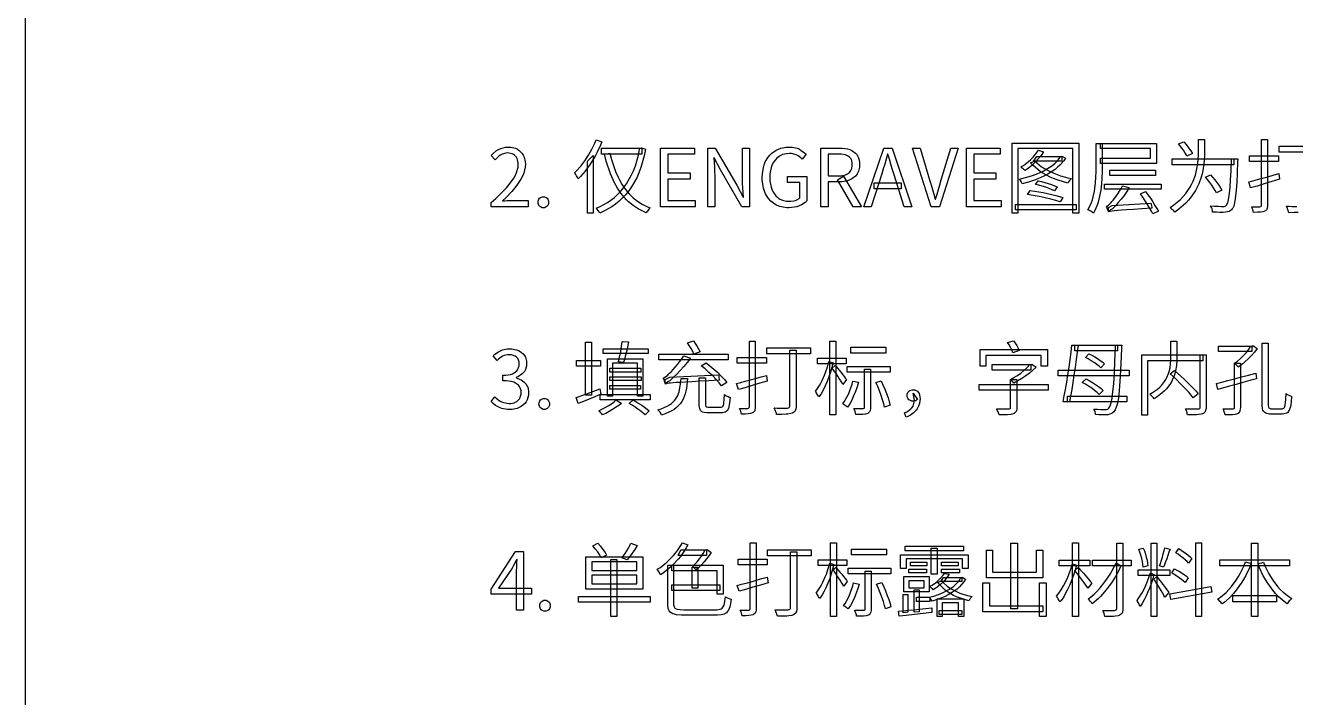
# Model space of a CAD drawing. Header units: millimetres. Extents: x 5 to 292, y 5 to 205.
# Drawn here: x 5 to 45.92, y 48.5 to 70.16 of the extents above; entities that cross this region are included whole.
import ezdxf

# ---------------------------------------------------------------- set-up
doc = ezdxf.new("R2010")
doc.units = ezdxf.units.MM
doc.layers.add('ANNOTATION', color=7, linetype='Continuous')
doc.layers.add('REFERENCE', color=8, linetype='Continuous')

msp = doc.modelspace()

# ---------------------------------------------------------------- linework, layer by layer
at = {"layer": 'ANNOTATION'}
for points in [[(23.384, 66.467), (23.572, 66.407), (23.525, 66.295), (23.42, 66.073), (23.361, 65.964), (23.299, 65.856), (23.168, 65.651), (23.099, 65.554), (23.028, 65.462), (22.882, 65.294), (22.806, 65.218), (22.793, 65.245), (22.775, 65.278), (22.754, 65.315), (22.73, 65.352), (22.707, 65.385), (22.688, 65.411), (22.757, 65.477), (22.891, 65.625), (22.956, 65.707), (23.019, 65.793), (23.139, 65.974), (23.195, 66.069), (23.248, 66.167), (23.342, 66.365), (23.384, 66.467)], [(36.79, 66.368), (38.938, 66.368), (38.938, 64.109), (38.745, 64.109), (38.745, 66.193), (36.975, 66.193), (36.975, 64.109), (36.79, 64.109), (36.79, 66.368)], [(39.495, 66.358), (39.692, 66.358), (39.692, 65.602), (39.689, 65.434), (39.681, 65.249), (39.666, 65.053), (39.641, 64.854), (39.624, 64.754), (39.581, 64.559), (39.555, 64.463), (39.524, 64.371), (39.449, 64.196), (39.405, 64.114), (39.382, 64.13), (39.353, 64.149), (39.322, 64.168), (39.29, 64.186), (39.26, 64.202), (39.232, 64.212), (39.275, 64.289), (39.347, 64.453), (39.375, 64.541), (39.4, 64.631), (39.44, 64.813), (39.454, 64.906), (39.476, 65.089), (39.488, 65.27), (39.493, 65.442), (39.495, 65.602), (39.495, 66.358)], [(39.63, 66.358), (41.438, 66.358), (41.438, 65.713), (39.63, 65.713), (39.63, 65.881), (41.244, 65.881), (41.244, 66.19), (39.63, 66.19), (39.63, 66.358)], [(42.792, 66.477), (42.988, 66.477), (42.988, 66.17), (42.984, 65.99), (42.974, 65.795), (42.964, 65.694), (42.932, 65.486), (42.909, 65.379), (42.881, 65.272), (42.803, 65.056), (42.753, 64.948), (42.696, 64.841), (42.556, 64.631), (42.472, 64.528), (42.379, 64.427), (42.155, 64.236), (42.026, 64.145), (42.007, 64.169), (41.983, 64.194), (41.956, 64.22), (41.926, 64.245), (41.899, 64.269), (41.874, 64.287), (41.997, 64.372), (42.211, 64.551), (42.301, 64.645), (42.381, 64.741), (42.516, 64.937), (42.57, 65.037), (42.617, 65.138), (42.691, 65.338), (42.717, 65.438), (42.738, 65.537), (42.769, 65.73), (42.778, 65.824), (42.788, 66.004), (42.792, 66.172), (42.792, 66.477)], [(42.15, 66.338), (42.315, 66.41), (42.395, 66.319), (42.475, 66.216), (42.545, 66.116), (42.596, 66.03), (42.421, 65.945), (42.39, 66.003), (42.351, 66.066), (42.305, 66.135), (42.254, 66.206), (42.202, 66.275), (42.15, 66.338)], [(44.825, 66.482), (45.015, 66.482), (45.015, 64.364), (45.014, 64.326), (45.004, 64.265), (44.995, 64.241), (44.983, 64.22), (44.947, 64.185), (44.923, 64.171), (44.863, 64.152), (44.786, 64.141), (44.688, 64.136), (44.567, 64.135), (44.558, 64.177), (44.543, 64.226), (44.525, 64.275), (44.505, 64.318), (44.591, 64.316), (44.671, 64.315), (44.735, 64.316), (44.773, 64.318), (44.796, 64.321), (44.822, 64.345), (44.825, 64.367), (44.825, 66.482)], [(20.01, 64.315), (20.01, 64.455), (20.152, 64.582), (20.396, 64.819), (20.499, 64.929), (20.589, 65.034), (20.731, 65.233), (20.784, 65.328), (20.825, 65.418), (20.871, 65.592), (20.877, 65.675), (20.875, 65.727), (20.856, 65.824), (20.84, 65.868), (20.818, 65.908), (20.761, 65.975), (20.725, 66.001), (20.683, 66.022), (20.585, 66.046), (20.529, 66.049), (20.472, 66.045), (20.364, 66.014), (20.313, 65.987), (20.265, 65.954), (20.177, 65.875), (20.137, 65.829), (20, 65.964), (20.058, 66.023), (20.18, 66.124), (20.245, 66.164), (20.314, 66.197), (20.47, 66.235), (20.557, 66.239), (20.639, 66.235), (20.786, 66.201), (20.85, 66.171), (20.908, 66.133), (21.003, 66.036), (21.041, 65.977), (21.071, 65.912), (21.105, 65.766), (21.109, 65.685), (21.103, 65.59), (21.056, 65.399), (21.015, 65.303), (20.963, 65.206), (20.833, 65.009), (20.754, 64.91), (20.668, 64.809), (20.474, 64.605), (20.366, 64.501), (20.443, 64.506), (20.522, 64.513), (20.601, 64.517), (20.676, 64.519), (21.199, 64.519), (21.199, 64.315), (20.01, 64.315)], [(23.103, 65.78), (23.292, 65.971), (23.294, 65.966), (23.294, 64.114), (23.103, 64.114), (23.103, 65.78)], [(24.785, 66.198), (24.816, 66.198), (24.849, 66.209), (24.976, 66.167), (24.936, 65.961), (24.831, 65.583), (24.767, 65.411), (24.695, 65.25), (24.53, 64.958), (24.438, 64.827), (24.339, 64.706), (24.125, 64.492), (24.01, 64.399), (23.89, 64.315), (23.639, 64.171), (23.508, 64.111), (23.486, 64.15), (23.456, 64.195), (23.424, 64.238), (23.392, 64.271), (23.515, 64.322), (23.752, 64.451), (23.865, 64.528), (23.974, 64.614), (24.178, 64.815), (24.273, 64.929), (24.361, 65.052), (24.519, 65.324), (24.589, 65.473), (24.65, 65.631), (24.748, 65.973), (24.785, 66.157), (24.785, 66.198)], [(23.562, 66.198), (24.857, 66.198), (24.857, 66.015), (23.562, 66.015), (23.562, 66.198)], [(23.83, 66.046), (23.882, 65.84), (24.012, 65.454), (24.091, 65.273), (24.134, 65.187), (24.229, 65.023), (24.335, 64.871), (24.452, 64.731), (24.514, 64.666), (24.579, 64.604), (24.72, 64.492), (24.874, 64.395), (25.04, 64.314), (25.128, 64.279), (25.106, 64.259), (25.083, 64.233), (25.059, 64.204), (25.036, 64.176), (25.016, 64.148), (24.999, 64.122), (24.908, 64.161), (24.736, 64.251), (24.578, 64.355), (24.434, 64.475), (24.367, 64.541), (24.303, 64.61), (24.184, 64.757), (24.076, 64.918), (23.978, 65.09), (23.934, 65.182), (23.851, 65.373), (23.712, 65.785), (23.655, 66.007), (23.83, 66.046)], [(25.463, 64.315), (25.463, 66.206), (26.552, 66.206), (26.552, 66.005), (25.7, 66.005), (25.7, 65.411), (26.417, 65.411), (26.417, 65.207), (25.7, 65.207), (25.7, 64.519), (26.58, 64.519), (26.58, 64.315), (25.463, 64.315)], [(26.982, 64.315), (26.982, 66.206), (27.225, 66.206), (27.916, 65.014), (28.12, 64.625), (28.133, 64.625), (28.121, 64.77), (28.11, 64.921), (28.102, 65.074), (28.1, 65.223), (28.1, 66.206), (28.327, 66.206), (28.327, 64.315), (28.081, 64.315), (27.393, 65.509), (27.189, 65.896), (27.179, 65.896), (27.187, 65.753), (27.196, 65.606), (27.204, 65.457), (27.207, 65.308), (27.207, 64.315), (26.982, 64.315)], [(29.591, 64.282), (29.529, 64.283), (29.411, 64.298), (29.3, 64.327), (29.197, 64.371), (29.148, 64.398), (29.101, 64.428), (29.015, 64.499), (28.94, 64.583), (28.875, 64.68), (28.846, 64.733), (28.82, 64.789), (28.779, 64.91), (28.752, 65.041), (28.738, 65.184), (28.736, 65.259), (28.741, 65.371), (28.773, 65.577), (28.801, 65.671), (28.837, 65.758), (28.927, 65.912), (28.983, 65.979), (29.044, 66.038), (29.182, 66.135), (29.258, 66.172), (29.338, 66.202), (29.511, 66.235), (29.603, 66.239), (29.698, 66.235), (29.863, 66.198), (29.933, 66.166), (29.996, 66.128), (30.103, 66.049), (30.148, 66.007), (30.019, 65.852), (29.981, 65.888), (29.897, 65.952), (29.85, 65.979), (29.799, 66.001), (29.679, 66.027), (29.611, 66.03), (29.519, 66.025), (29.391, 65.994), (29.314, 65.959), (29.278, 65.937), (29.211, 65.886), (29.102, 65.754), (29.059, 65.673), (29.025, 65.583), (28.986, 65.38), (28.982, 65.267), (28.986, 65.151), (29.023, 64.944), (29.055, 64.853), (29.096, 64.771), (29.174, 64.666), (29.236, 64.609), (29.271, 64.584), (29.307, 64.562), (29.385, 64.527), (29.517, 64.496), (29.614, 64.49), (29.663, 64.492), (29.759, 64.507), (29.806, 64.52), (29.849, 64.536), (29.923, 64.577), (29.954, 64.601), (29.954, 65.097), (29.552, 65.097), (29.552, 65.295), (30.173, 65.295), (30.173, 64.501), (30.123, 64.455), (30.001, 64.376), (29.929, 64.343), (29.852, 64.316), (29.682, 64.286), (29.591, 64.282)], [(30.625, 64.315), (30.625, 66.206), (31.215, 66.206), (31.309, 66.203), (31.48, 66.177), (31.557, 66.155), (31.627, 66.126), (31.744, 66.043), (31.791, 65.989), (31.81, 65.959), (31.842, 65.891), (31.87, 65.77), (31.876, 65.677), (31.87, 65.587), (31.842, 65.466), (31.81, 65.396), (31.791, 65.363), (31.744, 65.305), (31.627, 65.212), (31.557, 65.178), (31.48, 65.151), (31.309, 65.121), (31.215, 65.117), (30.862, 65.117), (30.862, 64.315), (30.625, 64.315)], [(30.862, 65.308), (31.179, 65.308), (31.284, 65.314), (31.416, 65.344), (31.488, 65.378), (31.52, 65.4), (31.548, 65.424), (31.592, 65.482), (31.622, 65.551), (31.637, 65.632), (31.639, 65.677), (31.637, 65.722), (31.622, 65.801), (31.592, 65.866), (31.548, 65.917), (31.52, 65.937), (31.488, 65.955), (31.416, 65.983), (31.284, 66.008), (31.179, 66.012), (30.862, 66.012), (30.862, 65.308)], [(32.013, 64.315), (32.652, 66.206), (32.918, 66.206), (33.56, 64.315), (33.307, 64.315), (32.977, 65.373), (32.927, 65.534), (32.879, 65.691), (32.833, 65.85), (32.786, 66.012), (32.776, 66.012), (32.731, 65.85), (32.684, 65.691), (32.636, 65.534), (32.588, 65.373), (32.252, 64.315), (32.013, 64.315)], [(34.177, 64.315), (33.573, 66.206), (33.823, 66.206), (34.13, 65.182), (34.177, 65.022), (34.219, 64.871), (34.263, 64.72), (34.313, 64.558), (34.324, 64.558), (34.374, 64.72), (34.418, 64.871), (34.46, 65.022), (34.507, 65.182), (34.811, 66.206), (35.054, 66.206), (34.453, 64.315), (34.177, 64.315)], [(35.314, 64.315), (35.314, 66.206), (36.403, 66.206), (36.403, 66.005), (35.551, 66.005), (35.551, 65.411), (36.268, 65.411), (36.268, 65.207), (35.551, 65.207), (35.551, 64.519), (36.431, 64.519), (36.431, 64.315), (35.314, 64.315)], [(38.329, 65.935), (38.366, 65.935), (38.394, 65.943), (38.505, 65.878), (38.452, 65.8), (38.325, 65.654), (38.251, 65.586), (38.171, 65.521), (37.998, 65.403), (37.905, 65.349), (37.809, 65.3), (37.613, 65.21), (37.513, 65.171), (37.312, 65.104), (37.115, 65.05), (37.103, 65.075), (37.09, 65.104), (37.075, 65.134), (37.058, 65.162), (37.04, 65.187), (37.022, 65.207), (37.214, 65.253), (37.408, 65.311), (37.506, 65.344), (37.693, 65.422), (37.784, 65.465), (37.871, 65.512), (38.032, 65.612), (38.105, 65.667), (38.172, 65.723), (38.285, 65.843), (38.329, 65.907), (38.329, 65.935)], [(37.641, 66.141), (37.803, 66.084), (37.724, 65.969), (37.632, 65.856), (37.53, 65.748), (37.423, 65.649), (37.314, 65.559), (37.205, 65.481), (37.189, 65.5), (37.166, 65.521), (37.14, 65.542), (37.115, 65.563), (37.09, 65.582), (37.068, 65.597), (37.15, 65.649), (37.31, 65.769), (37.388, 65.838), (37.462, 65.911), (37.588, 66.062), (37.641, 66.141)], [(37.581, 65.935), (38.389, 65.935), (38.389, 65.785), (37.478, 65.785), (37.581, 65.935)], [(44.435, 65.961), (45.374, 65.961), (45.374, 65.775), (44.435, 65.775), (44.435, 65.961)], [(45.389, 66.265), (46.79, 66.265), (46.79, 66.072), (45.389, 66.072), (45.389, 66.265)], [(37.527, 65.793), (37.589, 65.727), (37.738, 65.603), (37.826, 65.545), (37.922, 65.491), (38.128, 65.393), (38.238, 65.351), (38.351, 65.312), (38.58, 65.25), (38.696, 65.226), (38.668, 65.197), (38.638, 65.159), (38.609, 65.117), (38.587, 65.078), (38.47, 65.107), (38.239, 65.179), (38.124, 65.223), (38.012, 65.272), (37.802, 65.383), (37.704, 65.445), (37.612, 65.511), (37.453, 65.653), (37.385, 65.729), (37.527, 65.793)], [(39.937, 65.491), (41.404, 65.491), (41.404, 65.319), (39.937, 65.319), (39.937, 65.491)], [(41.943, 65.86), (43.932, 65.86), (43.932, 65.667), (41.943, 65.667), (41.943, 65.86)], [(43.855, 65.86), (44.056, 65.86), (44.056, 65.86), (44.055, 65.841), (44.054, 65.821), (44.053, 65.798), (44.053, 65.76), (44.038, 65.402), (44.022, 65.102), (44.006, 64.855), (43.988, 64.657), (43.966, 64.502), (43.941, 64.385), (43.927, 64.339), (43.894, 64.268), (43.875, 64.243), (43.853, 64.218), (43.807, 64.18), (43.782, 64.167), (43.728, 64.148), (43.661, 64.137), (43.583, 64.134), (43.482, 64.133), (43.367, 64.136), (43.248, 64.142), (43.242, 64.189), (43.228, 64.243), (43.207, 64.296), (43.182, 64.343), (43.308, 64.333), (43.424, 64.329), (43.519, 64.328), (43.581, 64.328), (43.619, 64.328), (43.648, 64.333), (43.673, 64.345), (43.695, 64.364), (43.71, 64.385), (43.737, 64.447), (43.749, 64.489), (43.771, 64.601), (43.791, 64.752), (43.81, 64.947), (43.826, 65.187), (43.841, 65.477), (43.855, 65.822), (43.855, 65.86)], [(31.662, 64.315), (31.166, 65.179), (31.355, 65.306), (31.93, 64.315), (31.662, 64.315)], [(32.345, 64.893), (32.345, 65.081), (33.217, 65.081), (33.217, 64.893), (32.345, 64.893)], [(37.54, 65.035), (37.623, 65.153), (37.729, 65.13), (37.839, 65.101), (37.951, 65.067), (38.057, 65.031), (38.154, 64.994), (38.234, 64.96), (38.154, 64.829), (38.074, 64.865), (37.978, 64.904), (37.871, 64.943), (37.758, 64.978), (37.646, 65.009), (37.54, 65.035)], [(43.019, 65.272), (43.179, 65.349), (43.247, 65.271), (43.315, 65.184), (43.383, 65.095), (43.446, 65.008), (43.5, 64.926), (43.54, 64.854), (43.37, 64.761), (43.33, 64.836), (43.279, 64.92), (43.22, 65.01), (43.154, 65.101), (43.086, 65.189), (43.019, 65.272)], [(44.412, 65.117), (44.544, 65.151), (44.693, 65.191), (44.855, 65.235), (45.026, 65.284), (45.201, 65.334), (45.376, 65.383), (45.402, 65.2), (45.157, 65.127), (44.911, 65.053), (44.678, 64.983), (44.471, 64.924), (44.412, 65.117)], [(37.282, 64.707), (37.373, 64.839), (37.507, 64.821), (37.647, 64.799), (37.79, 64.773), (37.932, 64.744), (38.07, 64.714), (38.199, 64.681), (38.316, 64.649), (38.417, 64.617), (38.332, 64.472), (38.195, 64.517), (38.03, 64.561), (37.848, 64.605), (37.656, 64.646), (37.465, 64.682), (37.282, 64.707)], [(39.769, 65.048), (41.585, 65.048), (41.585, 64.877), (39.769, 64.877), (39.769, 65.048)], [(39.895, 64.15), (39.888, 64.174), (39.877, 64.203), (39.864, 64.236), (39.851, 64.272), (39.838, 64.304), (39.825, 64.33), (39.86, 64.344), (39.896, 64.369), (39.935, 64.405), (39.978, 64.449), (40.004, 64.48), (40.041, 64.526), (40.086, 64.585), (40.137, 64.654), (40.191, 64.731), (40.245, 64.815), (40.296, 64.903), (40.344, 64.991), (40.561, 64.932), (40.48, 64.806), (40.393, 64.681), (40.302, 64.561), (40.208, 64.448), (40.115, 64.345), (40.024, 64.253), (40.024, 64.248), (40.024, 64.248), (40.004, 64.238), (39.982, 64.226), (39.958, 64.213), (39.935, 64.198), (39.915, 64.183), (39.9, 64.166), (39.895, 64.15)], [(40.922, 64.733), (41.089, 64.803), (41.163, 64.7), (41.241, 64.588), (41.317, 64.474), (41.389, 64.361), (41.452, 64.259), (41.502, 64.173), (41.324, 64.085), (41.276, 64.175), (41.216, 64.279), (41.146, 64.392), (41.072, 64.51), (40.995, 64.626), (40.922, 64.733)], [(21.687, 64.282), (21.653, 64.285), (21.593, 64.31), (21.567, 64.332), (21.545, 64.359), (21.52, 64.422), (21.517, 64.459), (21.52, 64.499), (21.545, 64.564), (21.567, 64.591), (21.593, 64.612), (21.653, 64.637), (21.687, 64.64), (21.721, 64.637), (21.78, 64.612), (21.807, 64.591), (21.829, 64.564), (21.854, 64.499), (21.857, 64.459), (21.854, 64.422), (21.829, 64.359), (21.807, 64.332), (21.78, 64.31), (21.721, 64.285), (21.687, 64.282)], [(36.898, 64.39), (38.856, 64.39), (38.856, 64.217), (36.898, 64.217), (36.898, 64.39)], [(39.895, 64.15), (39.89, 64.292), (40.014, 64.354), (41.255, 64.429), (41.263, 64.388), (41.274, 64.345), (41.285, 64.304), (41.293, 64.271), (40.966, 64.25), (40.697, 64.231), (40.481, 64.216), (40.31, 64.203), (40.18, 64.192), (40.082, 64.183), (40.011, 64.174), (39.961, 64.167), (39.924, 64.159), (39.895, 64.15)], [(23.049, 59.951), (23.232, 59.951), (23.232, 58.243), (23.049, 58.243), (23.049, 59.951)], [(24.227, 59.979), (24.434, 59.967), (24.409, 59.852), (24.382, 59.732), (24.354, 59.611), (24.325, 59.495), (24.297, 59.39), (24.269, 59.298), (24.106, 59.319), (24.132, 59.416), (24.155, 59.525), (24.178, 59.642), (24.198, 59.761), (24.215, 59.876), (24.227, 59.979)], [(26.327, 59.933), (26.521, 59.992), (26.581, 59.904), (26.642, 59.809), (26.696, 59.718), (26.735, 59.641), (26.534, 59.569), (26.497, 59.649), (26.446, 59.746), (26.386, 59.845), (26.327, 59.933)], [(28.324, 59.982), (28.515, 59.982), (28.515, 57.864), (28.513, 57.826), (28.503, 57.765), (28.494, 57.741), (28.482, 57.72), (28.446, 57.685), (28.422, 57.671), (28.362, 57.652), (28.285, 57.641), (28.188, 57.636), (28.066, 57.635), (28.057, 57.677), (28.043, 57.726), (28.024, 57.775), (28.004, 57.818), (28.091, 57.816), (28.17, 57.815), (28.234, 57.816), (28.272, 57.818), (28.295, 57.821), (28.321, 57.845), (28.324, 57.867), (28.324, 59.982)], [(28.889, 59.765), (30.289, 59.765), (30.289, 59.572), (28.889, 59.572), (28.889, 59.765)], [(30.911, 59.982), (31.104, 59.982), (31.104, 57.611), (30.911, 57.611), (30.911, 59.982)], [(31.592, 59.786), (32.717, 59.786), (32.717, 59.603), (31.592, 59.603), (31.592, 59.786)], [(36.64, 59.941), (36.831, 60), (36.886, 59.925), (36.938, 59.841), (36.981, 59.758), (37.011, 59.685), (36.813, 59.613), (36.785, 59.688), (36.744, 59.774), (36.694, 59.862), (36.64, 59.941)], [(38.714, 59.855), (38.915, 59.855), (38.885, 59.629), (38.853, 59.389), (38.818, 59.141), (38.781, 58.893), (38.743, 58.652), (38.707, 58.424), (38.673, 58.216), (38.639, 58.034), (38.432, 58.034), (38.469, 58.218), (38.507, 58.43), (38.546, 58.661), (38.585, 58.903), (38.622, 59.15), (38.656, 59.396), (38.686, 59.634), (38.714, 59.855)], [(38.812, 59.855), (40.184, 59.855), (40.184, 59.678), (38.812, 59.678), (38.812, 59.855)], [(40.122, 59.855), (40.318, 59.855), (40.318, 59.855), (40.317, 59.834), (40.316, 59.811), (40.315, 59.786), (40.315, 59.747), (40.295, 59.262), (40.273, 58.86), (40.25, 58.532), (40.224, 58.269), (40.21, 58.161), (40.179, 57.983), (40.162, 57.914), (40.144, 57.856), (40.105, 57.767), (40.083, 57.735), (40.061, 57.707), (40.014, 57.663), (39.989, 57.649), (39.934, 57.628), (39.869, 57.616), (39.792, 57.611), (39.694, 57.612), (39.586, 57.615), (39.477, 57.619), (39.472, 57.663), (39.46, 57.711), (39.444, 57.757), (39.423, 57.797), (39.54, 57.789), (39.645, 57.784), (39.731, 57.782), (39.792, 57.782), (39.827, 57.784), (39.856, 57.791), (39.882, 57.805), (39.906, 57.828), (39.925, 57.854), (39.96, 57.938), (39.977, 57.996), (40.007, 58.149), (40.035, 58.354), (40.059, 58.618), (40.081, 58.944), (40.101, 59.338), (40.122, 59.807), (40.122, 59.855)], [(41.902, 59.982), (42.098, 59.982), (42.098, 59.476), (42.094, 59.349), (42.084, 59.216), (42.063, 59.078), (42.03, 58.937), (42.007, 58.866), (41.946, 58.724), (41.908, 58.653), (41.864, 58.583), (41.757, 58.446), (41.693, 58.38), (41.622, 58.315), (41.455, 58.19), (41.36, 58.13), (41.344, 58.154), (41.323, 58.179), (41.298, 58.205), (41.271, 58.233), (41.245, 58.258), (41.221, 58.277), (41.314, 58.33), (41.473, 58.441), (41.541, 58.5), (41.601, 58.56), (41.701, 58.684), (41.741, 58.747), (41.775, 58.811), (41.829, 58.938), (41.848, 59.002), (41.875, 59.127), (41.891, 59.249), (41.899, 59.367), (41.902, 59.479), (41.902, 59.982)], [(43.434, 59.827), (44.512, 59.827), (44.512, 59.647), (43.434, 59.647), (43.434, 59.827)], [(44.458, 59.827), (44.505, 59.827), (44.543, 59.84), (44.678, 59.744), (44.594, 59.635), (44.498, 59.525), (44.395, 59.418), (44.288, 59.316), (44.18, 59.225), (44.074, 59.146), (44.058, 59.166), (44.038, 59.189), (44.015, 59.213), (43.992, 59.235), (43.971, 59.255), (43.95, 59.273), (44.046, 59.343), (44.142, 59.426), (44.236, 59.517), (44.323, 59.61), (44.399, 59.702), (44.458, 59.786), (44.458, 59.827)], [(44.842, 59.923), (45.036, 59.923), (45.036, 57.965), (45.037, 57.92), (45.049, 57.856), (45.059, 57.837), (45.074, 57.824), (45.123, 57.809), (45.157, 57.807), (45.216, 57.807), (45.314, 57.807), (45.414, 57.807), (45.482, 57.807), (45.506, 57.81), (45.545, 57.83), (45.559, 57.847), (45.571, 57.871), (45.589, 57.944), (45.596, 57.993), (45.605, 58.121), (45.611, 58.295), (45.653, 58.267), (45.7, 58.242), (45.748, 58.221), (45.789, 58.207), (45.775, 58.015), (45.753, 57.868), (45.738, 57.81), (45.695, 57.72), (45.667, 57.689), (45.633, 57.665), (45.546, 57.638), (45.492, 57.635), (45.425, 57.635), (45.314, 57.635), (45.202, 57.635), (45.134, 57.635), (45.08, 57.636), (44.992, 57.651), (44.957, 57.664), (44.928, 57.682), (44.883, 57.733), (44.868, 57.766), (44.857, 57.806), (44.844, 57.908), (44.842, 57.97), (44.842, 59.923)], [(20.603, 57.782), (20.532, 57.784), (20.402, 57.802), (20.344, 57.818), (20.29, 57.837), (20.191, 57.885), (20.147, 57.913), (20.068, 57.975), (20, 58.042), (20.121, 58.194), (20.164, 58.153), (20.261, 58.077), (20.316, 58.043), (20.375, 58.015), (20.511, 57.982), (20.588, 57.978), (20.643, 57.98), (20.743, 58.001), (20.788, 58.02), (20.828, 58.043), (20.896, 58.104), (20.923, 58.141), (20.944, 58.183), (20.969, 58.276), (20.972, 58.329), (20.969, 58.383), (20.941, 58.483), (20.917, 58.527), (20.884, 58.567), (20.792, 58.634), (20.732, 58.66), (20.662, 58.681), (20.488, 58.704), (20.384, 58.707), (20.384, 58.888), (20.477, 58.891), (20.632, 58.915), (20.694, 58.936), (20.746, 58.962), (20.828, 59.027), (20.857, 59.066), (20.879, 59.109), (20.904, 59.2), (20.908, 59.249), (20.902, 59.314), (20.86, 59.423), (20.823, 59.467), (20.776, 59.503), (20.659, 59.544), (20.588, 59.549), (20.532, 59.545), (20.425, 59.52), (20.375, 59.497), (20.326, 59.469), (20.237, 59.404), (20.196, 59.365), (20.069, 59.515), (20.125, 59.562), (20.243, 59.642), (20.306, 59.676), (20.372, 59.704), (20.517, 59.735), (20.596, 59.739), (20.674, 59.736), (20.816, 59.708), (20.881, 59.684), (20.94, 59.653), (21.038, 59.572), (21.077, 59.522), (21.108, 59.467), (21.143, 59.339), (21.148, 59.267), (21.142, 59.185), (21.111, 59.074), (21.077, 59.01), (21.055, 58.981), (21.005, 58.928), (20.884, 58.844), (20.813, 58.813), (20.813, 58.801), (20.867, 58.785), (20.967, 58.74), (21.014, 58.71), (21.057, 58.676), (21.129, 58.595), (21.158, 58.547), (21.182, 58.497), (21.209, 58.383), (21.212, 58.321), (21.207, 58.24), (21.166, 58.095), (21.13, 58.032), (21.085, 57.975), (20.975, 57.882), (20.91, 57.846), (20.84, 57.818), (20.686, 57.786), (20.603, 57.782)], [(22.755, 59.36), (23.529, 59.36), (23.529, 59.177), (22.755, 59.177), (22.755, 59.36)], [(23.616, 59.742), (25.058, 59.742), (25.058, 59.582), (23.616, 59.582), (23.616, 59.742)], [(23.748, 59.412), (24.893, 59.412), (24.893, 58.215), (24.715, 58.215), (24.715, 59.273), (23.918, 59.273), (23.918, 58.215), (23.748, 58.215), (23.748, 59.412)], [(25.404, 59.569), (27.645, 59.569), (27.645, 59.381), (25.404, 59.381), (25.404, 59.569)], [(25.618, 58.604), (25.611, 58.63), (25.601, 58.662), (25.589, 58.698), (25.577, 58.736), (25.564, 58.772), (25.551, 58.803), (25.591, 58.817), (25.635, 58.843), (25.681, 58.881), (25.729, 58.93), (25.764, 58.961), (25.811, 59.011), (25.869, 59.074), (25.935, 59.148), (26.005, 59.232), (26.076, 59.321), (26.144, 59.416), (26.209, 59.512), (26.423, 59.44), (26.319, 59.301), (26.208, 59.165), (26.095, 59.037), (25.981, 58.918), (25.869, 58.809), (25.757, 58.71), (25.757, 58.707), (25.757, 58.707), (25.736, 58.697), (25.714, 58.685), (25.687, 58.671), (25.661, 58.655), (25.638, 58.638), (25.623, 58.621), (25.618, 58.604)], [(27.934, 59.461), (28.873, 59.461), (28.873, 59.275), (27.934, 59.275), (27.934, 59.461)], [(29.624, 59.696), (29.83, 59.696), (29.83, 57.893), (29.828, 57.846), (29.814, 57.77), (29.801, 57.741), (29.785, 57.715), (29.736, 57.675), (29.704, 57.66), (29.664, 57.649), (29.566, 57.633), (29.508, 57.629), (29.369, 57.625), (29.201, 57.624), (29.194, 57.655), (29.183, 57.69), (29.169, 57.728), (29.154, 57.766), (29.138, 57.802), (29.121, 57.833), (29.216, 57.831), (29.306, 57.828), (29.389, 57.827), (29.46, 57.827), (29.516, 57.828), (29.554, 57.83), (29.587, 57.834), (29.608, 57.845), (29.62, 57.864), (29.624, 57.895), (29.624, 59.696)], [(30.516, 59.435), (31.442, 59.435), (31.442, 59.254), (30.516, 59.254), (30.516, 59.435)], [(35.755, 59.713), (37.922, 59.713), (37.922, 59.18), (37.723, 59.18), (37.723, 59.528), (35.946, 59.528), (35.946, 59.18), (35.755, 59.18), (35.755, 59.713)], [(39.147, 59.461), (39.261, 59.577), (39.353, 59.532), (39.448, 59.48), (39.542, 59.424), (39.629, 59.365), (39.707, 59.308), (39.769, 59.254), (39.65, 59.123), (39.59, 59.177), (39.515, 59.235), (39.428, 59.295), (39.334, 59.355), (39.239, 59.411), (39.147, 59.461)], [(40.963, 59.541), (42.934, 59.541), (42.934, 59.35), (41.154, 59.35), (41.154, 57.604), (40.963, 57.604), (40.963, 59.541)], [(42.846, 59.541), (43.037, 59.541), (43.037, 57.864), (43.035, 57.819), (43.022, 57.746), (43.011, 57.718), (42.996, 57.695), (42.951, 57.657), (42.921, 57.642), (42.883, 57.632), (42.788, 57.618), (42.731, 57.615), (42.598, 57.612), (42.438, 57.611), (42.432, 57.641), (42.423, 57.675), (42.412, 57.71), (42.4, 57.746), (42.386, 57.779), (42.371, 57.807), (42.462, 57.805), (42.548, 57.803), (42.627, 57.803), (42.695, 57.802), (42.782, 57.802), (42.814, 57.808), (42.833, 57.819), (42.843, 57.838), (42.846, 57.867), (42.846, 59.541)], [(23.825, 59.11), (24.826, 59.11), (24.826, 58.991), (23.825, 58.991), (23.825, 59.11)], [(26.773, 59.193), (26.931, 59.291), (27.054, 59.192), (27.18, 59.084), (27.303, 58.971), (27.418, 58.858), (27.519, 58.751), (27.599, 58.653), (27.426, 58.54), (27.35, 58.637), (27.253, 58.746), (27.141, 58.863), (27.02, 58.98), (26.896, 59.092), (26.773, 59.193)], [(30.888, 59.327), (31.019, 59.285), (30.982, 59.14), (30.938, 58.989), (30.887, 58.836), (30.83, 58.686), (30.767, 58.542), (30.701, 58.408), (30.631, 58.289), (30.56, 58.189), (30.548, 58.217), (30.531, 58.248), (30.511, 58.282), (30.49, 58.314), (30.47, 58.344), (30.452, 58.37), (30.496, 58.426), (30.582, 58.559), (30.626, 58.635), (30.668, 58.717), (30.745, 58.888), (30.78, 58.978), (30.841, 59.157), (30.888, 59.327)], [(31.092, 59.2), (31.121, 59.165), (31.165, 59.111), (31.217, 59.045), (31.275, 58.973), (31.331, 58.901), (31.383, 58.835), (31.425, 58.781), (31.453, 58.744), (31.339, 58.591), (31.308, 58.643), (31.268, 58.709), (31.221, 58.784), (31.17, 58.862), (31.119, 58.939), (31.069, 59.009), (31.027, 59.069), (30.994, 59.113), (31.092, 59.2)], [(31.478, 59.169), (32.856, 59.169), (32.856, 58.986), (31.478, 58.986), (31.478, 59.169)], [(32.03, 59.079), (32.226, 59.079), (32.226, 57.859), (32.225, 57.82), (32.215, 57.755), (32.206, 57.729), (32.193, 57.706), (32.155, 57.669), (32.129, 57.655), (32.063, 57.636), (31.98, 57.626), (31.878, 57.621), (31.755, 57.619), (31.746, 57.666), (31.731, 57.718), (31.712, 57.771), (31.692, 57.818), (31.788, 57.816), (31.874, 57.815), (31.981, 57.815), (32.005, 57.819), (32.02, 57.826), (32.028, 57.84), (32.03, 57.861), (32.03, 59.079)], [(36.15, 59.236), (37.388, 59.236), (37.388, 59.053), (36.15, 59.053), (36.15, 59.236)], [(37.331, 59.236), (37.383, 59.236), (37.426, 59.247), (37.558, 59.146), (37.459, 59.053), (37.348, 58.958), (37.228, 58.865), (37.102, 58.78), (36.973, 58.702), (36.844, 58.635), (36.822, 58.663), (36.793, 58.696), (36.763, 58.727), (36.735, 58.751), (36.846, 58.811), (36.958, 58.88), (37.067, 58.958), (37.169, 59.039), (37.258, 59.12), (37.331, 59.195), (37.331, 59.236)], [(38.275, 59.048), (40.561, 59.048), (40.561, 58.865), (38.275, 58.865), (38.275, 59.048)], [(41.874, 58.935), (42.018, 59.04), (42.118, 58.952), (42.224, 58.856), (42.331, 58.756), (42.436, 58.655), (42.536, 58.555), (42.629, 58.458), (42.713, 58.369), (42.782, 58.29), (42.622, 58.163), (42.556, 58.245), (42.476, 58.336), (42.386, 58.434), (42.288, 58.537), (42.184, 58.642), (42.078, 58.745), (41.974, 58.843), (41.874, 58.935)], [(43.375, 58.625), (43.543, 58.667), (43.736, 58.717), (43.949, 58.772), (44.176, 58.831), (44.408, 58.893), (44.639, 58.955), (44.665, 58.775), (44.444, 58.715), (44.222, 58.652), (44.003, 58.591), (43.792, 58.533), (43.596, 58.48), (43.418, 58.429), (43.375, 58.625)], [(43.95, 59.273), (44.141, 59.273), (44.141, 57.849), (44.139, 57.808), (44.128, 57.742), (44.119, 57.716), (44.106, 57.694), (44.065, 57.658), (44.038, 57.645), (43.971, 57.626), (43.886, 57.615), (43.778, 57.611), (43.646, 57.611), (43.637, 57.654), (43.622, 57.707), (43.604, 57.76), (43.584, 57.805), (43.687, 57.803), (43.781, 57.802), (43.898, 57.802), (43.924, 57.805), (43.94, 57.813), (43.947, 57.827), (43.95, 57.851), (43.95, 59.273)], [(23.823, 58.836), (24.839, 58.836), (24.839, 58.718), (23.823, 58.718), (23.823, 58.836)], [(23.828, 58.558), (24.816, 58.558), (24.816, 58.434), (23.828, 58.434), (23.828, 58.558)], [(26.123, 58.785), (26.332, 58.785), (26.323, 58.675), (26.296, 58.471), (26.278, 58.376), (26.256, 58.286), (26.192, 58.12), (26.151, 58.044), (26.103, 57.973), (25.98, 57.845), (25.905, 57.788), (25.82, 57.735), (25.615, 57.643), (25.494, 57.604), (25.483, 57.631), (25.466, 57.662), (25.444, 57.694), (25.42, 57.725), (25.396, 57.753), (25.373, 57.776), (25.484, 57.809), (25.673, 57.887), (25.75, 57.931), (25.818, 57.979), (25.927, 58.088), (25.969, 58.148), (26.003, 58.212), (26.057, 58.354), (26.076, 58.431), (26.104, 58.6), (26.123, 58.785)], [(25.618, 58.604), (25.615, 58.754), (25.76, 58.829), (27.328, 58.898), (27.334, 58.855), (27.343, 58.807), (27.353, 58.761), (27.361, 58.726), (27.016, 58.707), (26.721, 58.691), (26.473, 58.678), (26.268, 58.666), (26.101, 58.657), (25.969, 58.648), (25.864, 58.641), (25.784, 58.634), (25.724, 58.627), (25.68, 58.62), (25.646, 58.612), (25.618, 58.604)], [(26.706, 58.801), (26.913, 58.801), (26.913, 57.955), (26.914, 57.925), (26.925, 57.884), (26.935, 57.872), (26.949, 57.864), (27, 57.855), (27.037, 57.854), (27.101, 57.854), (27.205, 57.854), (27.312, 57.854), (27.387, 57.854), (27.411, 57.856), (27.45, 57.87), (27.465, 57.883), (27.477, 57.902), (27.495, 57.96), (27.502, 58.001), (27.512, 58.11), (27.519, 58.264), (27.542, 58.246), (27.572, 58.228), (27.605, 58.211), (27.64, 58.197), (27.674, 58.185), (27.702, 58.176), (27.696, 58.082), (27.676, 57.928), (27.663, 57.867), (27.647, 57.816), (27.603, 57.739), (27.574, 57.714), (27.541, 57.695), (27.455, 57.674), (27.403, 57.671), (27.328, 57.671), (27.207, 57.671), (27.084, 57.671), (27.011, 57.671), (26.955, 57.672), (26.863, 57.685), (26.826, 57.695), (26.796, 57.71), (26.749, 57.753), (26.733, 57.782), (26.722, 57.815), (26.708, 57.9), (26.706, 57.952), (26.706, 58.801)], [(27.911, 58.617), (28.043, 58.651), (28.192, 58.691), (28.354, 58.735), (28.525, 58.784), (28.7, 58.834), (28.876, 58.883), (28.901, 58.7), (28.656, 58.627), (28.41, 58.553), (28.177, 58.483), (27.97, 58.424), (27.911, 58.617)], [(31.656, 58.697), (31.834, 58.659), (31.791, 58.51), (31.74, 58.363), (31.682, 58.222), (31.62, 58.088), (31.555, 57.967), (31.486, 57.861), (31.465, 57.876), (31.439, 57.894), (31.411, 57.913), (31.381, 57.932), (31.354, 57.95), (31.329, 57.962), (31.381, 58.035), (31.478, 58.203), (31.522, 58.297), (31.562, 58.396), (31.63, 58.596), (31.656, 58.697)], [(32.399, 58.653), (32.564, 58.705), (32.627, 58.574), (32.687, 58.435), (32.742, 58.295), (32.791, 58.158), (32.831, 58.032), (32.858, 57.921), (32.68, 57.856), (32.654, 57.968), (32.617, 58.096), (32.571, 58.235), (32.518, 58.379), (32.46, 58.52), (32.399, 58.653)], [(35.727, 58.589), (37.948, 58.589), (37.948, 58.403), (35.727, 58.403), (35.727, 58.589)], [(36.735, 58.751), (36.939, 58.751), (36.939, 57.846), (36.938, 57.806), (36.925, 57.74), (36.913, 57.715), (36.898, 57.693), (36.85, 57.656), (36.818, 57.642), (36.741, 57.625), (36.643, 57.616), (36.522, 57.613), (36.372, 57.611), (36.364, 57.641), (36.352, 57.675), (36.337, 57.71), (36.321, 57.744), (36.305, 57.777), (36.289, 57.805), (36.374, 57.803), (36.455, 57.801), (36.529, 57.8), (36.593, 57.8), (36.676, 57.8), (36.704, 57.805), (36.722, 57.814), (36.732, 57.829), (36.735, 57.851), (36.735, 58.751)], [(39.046, 58.653), (39.168, 58.77), (39.269, 58.717), (39.373, 58.656), (39.474, 58.591), (39.57, 58.524), (39.654, 58.459), (39.72, 58.396), (39.591, 58.267), (39.527, 58.329), (39.446, 58.397), (39.352, 58.467), (39.251, 58.535), (39.148, 58.598), (39.046, 58.653)], [(21.715, 57.782), (21.682, 57.785), (21.622, 57.81), (21.595, 57.832), (21.573, 57.859), (21.548, 57.922), (21.545, 57.959), (21.548, 57.999), (21.573, 58.064), (21.595, 58.091), (21.622, 58.112), (21.682, 58.137), (21.715, 58.14), (21.749, 58.137), (21.809, 58.112), (21.835, 58.091), (21.857, 58.064), (21.882, 57.999), (21.885, 57.959), (21.882, 57.922), (21.857, 57.859), (21.835, 57.832), (21.809, 57.81), (21.749, 57.785), (21.715, 57.782)], [(22.739, 58.166), (22.842, 58.201), (22.959, 58.243), (23.089, 58.291), (23.225, 58.343), (23.366, 58.396), (23.505, 58.45), (23.536, 58.277), (23.348, 58.195), (23.158, 58.115), (22.976, 58.04), (22.809, 57.972), (22.739, 58.166)], [(23.516, 58.264), (25.128, 58.264), (25.128, 58.094), (23.516, 58.094), (23.516, 58.264)], [(33.374, 57.539), (33.318, 57.676), (33.392, 57.71), (33.512, 57.793), (33.559, 57.841), (33.595, 57.894), (33.637, 58.018), (33.642, 58.088), (33.596, 58.305), (33.735, 58.109), (33.705, 58.081), (33.671, 58.064), (33.635, 58.055), (33.599, 58.053), (33.56, 58.055), (33.492, 58.079), (33.462, 58.099), (33.437, 58.125), (33.409, 58.193), (33.405, 58.235), (33.409, 58.279), (33.438, 58.349), (33.463, 58.375), (33.494, 58.395), (33.563, 58.418), (33.601, 58.421), (33.652, 58.416), (33.734, 58.376), (33.765, 58.34), (33.789, 58.296), (33.817, 58.188), (33.821, 58.125), (33.819, 58.073), (33.803, 57.976), (33.773, 57.886), (33.728, 57.803), (33.699, 57.764), (33.668, 57.727), (33.597, 57.661), (33.515, 57.604), (33.424, 57.558), (33.374, 57.539)], [(38.577, 58.213), (40.488, 58.213), (40.488, 58.034), (38.577, 58.034), (38.577, 58.213)], [(24.034, 58.091), (24.199, 57.978), (24.113, 57.912), (24.015, 57.845), (23.909, 57.778), (23.802, 57.716), (23.696, 57.659), (23.595, 57.609), (23.571, 57.64), (23.54, 57.677), (23.506, 57.714), (23.475, 57.743), (23.574, 57.791), (23.677, 57.846), (23.779, 57.906), (23.877, 57.969), (23.964, 58.031), (24.034, 58.091)], [(24.455, 57.972), (24.576, 58.091), (24.666, 58.039), (24.761, 57.98), (24.857, 57.918), (24.947, 57.856), (25.027, 57.797), (25.092, 57.743), (24.963, 57.609), (24.9, 57.664), (24.822, 57.725), (24.733, 57.79), (24.639, 57.855), (24.544, 57.917), (24.455, 57.972)], [(20.825, 51.315), (20.825, 52.605), (20.827, 52.682), (20.831, 52.775), (20.835, 52.869), (20.838, 52.948), (20.828, 52.948), (20.792, 52.88), (20.754, 52.81), (20.716, 52.739), (20.676, 52.669), (20.245, 52.024), (21.3, 52.024), (21.3, 51.836), (20, 51.836), (20, 51.991), (20.787, 53.206), (21.047, 53.206), (21.047, 51.315), (20.825, 51.315)], [(23.281, 53.394), (23.446, 53.471), (23.526, 53.379), (23.606, 53.277), (23.676, 53.176), (23.725, 53.087), (23.552, 53.002), (23.504, 53.088), (23.437, 53.192), (23.36, 53.298), (23.281, 53.394)], [(24.504, 53.471), (24.713, 53.402), (24.632, 53.277), (24.546, 53.15), (24.461, 53.033), (24.383, 52.935), (24.217, 52.999), (24.268, 53.067), (24.32, 53.144), (24.373, 53.227), (24.424, 53.313), (24.468, 53.396), (24.504, 53.471)], [(26.165, 53.49), (26.343, 53.425), (26.29, 53.329), (26.169, 53.142), (26.1, 53.051), (26.028, 52.962), (25.876, 52.796), (25.796, 52.718), (25.714, 52.645), (25.548, 52.512), (25.463, 52.453), (25.453, 52.477), (25.436, 52.507), (25.416, 52.541), (25.395, 52.576), (25.374, 52.609), (25.355, 52.633), (25.434, 52.684), (25.59, 52.801), (25.667, 52.865), (25.742, 52.934), (25.882, 53.08), (25.948, 53.158), (26.01, 53.238), (26.118, 53.404), (26.165, 53.49)], [(26.116, 53.257), (26.941, 53.257), (26.941, 53.082), (26.028, 53.082), (26.116, 53.257)], [(26.879, 53.257), (26.926, 53.257), (26.964, 53.268), (27.091, 53.178), (27.024, 53.078), (26.947, 52.975), (26.864, 52.874), (26.777, 52.779), (26.69, 52.693), (26.606, 52.618), (26.582, 52.647), (26.55, 52.678), (26.518, 52.708), (26.49, 52.731), (26.565, 52.799), (26.639, 52.879), (26.711, 52.966), (26.777, 53.053), (26.835, 53.138), (26.879, 53.216), (26.879, 53.257)], [(28.347, 53.482), (28.538, 53.482), (28.538, 51.364), (28.537, 51.326), (28.526, 51.265), (28.517, 51.241), (28.505, 51.22), (28.469, 51.185), (28.445, 51.171), (28.385, 51.152), (28.308, 51.141), (28.211, 51.136), (28.089, 51.135), (28.081, 51.177), (28.066, 51.226), (28.047, 51.275), (28.027, 51.318), (28.114, 51.316), (28.194, 51.315), (28.257, 51.316), (28.296, 51.318), (28.318, 51.321), (28.344, 51.345), (28.347, 51.367), (28.347, 53.482)], [(28.912, 53.265), (30.312, 53.265), (30.312, 53.072), (28.912, 53.072), (28.912, 53.265)], [(30.934, 53.482), (31.128, 53.482), (31.128, 51.111), (30.934, 51.111), (30.934, 53.482)], [(31.615, 53.286), (32.74, 53.286), (32.74, 53.103), (31.615, 53.103), (31.615, 53.286)], [(33.343, 53.379), (35.224, 53.379), (35.224, 53.234), (33.343, 53.234), (33.343, 53.379)], [(34.179, 53.319), (34.37, 53.319), (34.37, 52.476), (34.179, 52.476), (34.179, 53.319)], [(35.959, 53.247), (36.16, 53.247), (36.16, 52.546), (37.569, 52.546), (37.569, 53.25), (37.778, 53.25), (37.778, 52.357), (35.959, 52.357), (35.959, 53.247)], [(36.751, 53.479), (36.963, 53.479), (36.963, 51.364), (36.751, 51.364), (36.751, 53.479)], [(38.737, 53.482), (38.931, 53.482), (38.931, 51.111), (38.737, 51.111), (38.737, 53.482)], [(40.156, 53.479), (40.357, 53.479), (40.357, 51.374), (40.355, 51.326), (40.342, 51.25), (40.33, 51.222), (40.314, 51.199), (40.267, 51.163), (40.236, 51.15), (40.201, 51.138), (40.113, 51.122), (40.058, 51.118), (39.93, 51.113), (39.777, 51.111), (39.766, 51.157), (39.748, 51.211), (39.727, 51.265), (39.707, 51.31), (39.83, 51.308), (39.944, 51.307), (40.036, 51.308), (40.091, 51.31), (40.122, 51.313), (40.141, 51.323), (40.152, 51.342), (40.156, 51.372), (40.156, 53.479)], [(40.87, 53.281), (41.012, 53.319), (41.049, 53.226), (41.08, 53.126), (41.109, 53.024), (41.133, 52.924), (41.153, 52.831), (41.164, 52.747), (41.009, 52.708), (41.002, 52.791), (40.985, 52.885), (40.961, 52.985), (40.933, 53.088), (40.903, 53.189), (40.87, 53.281)], [(41.267, 53.474), (41.448, 53.474), (41.448, 51.111), (41.267, 51.111), (41.267, 53.474)], [(41.704, 53.327), (41.874, 53.283), (41.841, 53.185), (41.805, 53.08), (41.768, 52.975), (41.731, 52.874), (41.694, 52.781), (41.66, 52.7), (41.533, 52.741), (41.564, 52.826), (41.596, 52.923), (41.628, 53.029), (41.658, 53.135), (41.684, 53.237), (41.704, 53.327)], [(42.062, 53.165), (42.16, 53.299), (42.236, 53.252), (42.313, 53.199), (42.39, 53.144), (42.462, 53.087), (42.524, 53.032), (42.573, 52.981), (42.47, 52.835), (42.424, 52.886), (42.362, 52.943), (42.291, 53.002), (42.215, 53.061), (42.138, 53.117), (42.062, 53.165)], [(42.704, 53.482), (42.89, 53.482), (42.89, 51.111), (42.704, 51.111), (42.704, 53.482)], [(44.497, 53.479), (44.701, 53.479), (44.701, 51.109), (44.497, 51.109), (44.497, 53.479)], [(23.057, 53.036), (24.896, 53.036), (24.896, 51.999), (23.057, 51.999), (23.057, 53.036)], [(23.245, 52.87), (23.245, 52.597), (24.7, 52.597), (24.7, 52.87), (23.245, 52.87)], [(23.859, 52.945), (24.057, 52.945), (24.057, 51.111), (23.859, 51.111), (23.859, 52.945)], [(27.958, 52.961), (28.897, 52.961), (28.897, 52.775), (27.958, 52.775), (27.958, 52.961)], [(29.647, 53.196), (29.853, 53.196), (29.853, 51.393), (29.852, 51.346), (29.837, 51.27), (29.825, 51.241), (29.808, 51.215), (29.759, 51.175), (29.727, 51.16), (29.688, 51.149), (29.59, 51.133), (29.531, 51.129), (29.392, 51.125), (29.224, 51.124), (29.217, 51.155), (29.206, 51.19), (29.193, 51.228), (29.178, 51.266), (29.161, 51.302), (29.144, 51.333), (29.239, 51.331), (29.33, 51.328), (29.412, 51.327), (29.483, 51.327), (29.54, 51.328), (29.577, 51.33), (29.61, 51.334), (29.631, 51.345), (29.643, 51.364), (29.647, 51.395), (29.647, 53.196)], [(30.911, 52.827), (31.043, 52.785), (31.005, 52.64), (30.961, 52.489), (30.91, 52.336), (30.853, 52.186), (30.79, 52.042), (30.724, 51.908), (30.655, 51.789), (30.583, 51.689), (30.571, 51.717), (30.554, 51.748), (30.534, 51.782), (30.514, 51.814), (30.494, 51.844), (30.475, 51.87), (30.519, 51.926), (30.606, 52.059), (30.649, 52.135), (30.691, 52.217), (30.769, 52.388), (30.804, 52.478), (30.865, 52.657), (30.911, 52.827)], [(30.54, 52.935), (31.466, 52.935), (31.466, 52.754), (30.54, 52.754), (30.54, 52.935)], [(33.191, 53.1), (35.371, 53.1), (35.371, 52.664), (35.19, 52.664), (35.19, 52.966), (33.369, 52.966), (33.369, 52.664), (33.191, 52.664), (33.191, 53.1)], [(33.509, 52.86), (34.035, 52.86), (34.035, 52.747), (33.509, 52.747), (33.509, 52.86)], [(34.517, 52.86), (35.051, 52.86), (35.051, 52.747), (34.517, 52.747), (34.517, 52.86)], [(38.73, 52.814), (38.863, 52.767), (38.82, 52.606), (38.767, 52.441), (38.705, 52.276), (38.638, 52.115), (38.565, 51.96), (38.488, 51.817), (38.449, 51.75), (38.368, 51.632), (38.327, 51.581), (38.305, 51.627), (38.276, 51.677), (38.246, 51.726), (38.218, 51.767), (38.296, 51.862), (38.373, 51.974), (38.448, 52.1), (38.518, 52.236), (38.581, 52.379), (38.639, 52.525), (38.689, 52.67), (38.73, 52.814)], [(38.306, 52.93), (39.287, 52.93), (39.287, 52.741), (38.306, 52.741), (38.306, 52.93)], [(40.135, 52.842), (40.29, 52.747), (40.21, 52.576), (40.116, 52.403), (40.009, 52.231), (39.891, 52.064), (39.766, 51.907), (39.636, 51.761), (39.57, 51.694), (39.436, 51.573), (39.369, 51.519), (39.342, 51.56), (39.307, 51.604), (39.269, 51.646), (39.233, 51.679), (39.298, 51.725), (39.43, 51.835), (39.495, 51.898), (39.624, 52.036), (39.747, 52.187), (39.862, 52.347), (39.966, 52.511), (40.014, 52.594), (40.099, 52.76), (40.135, 52.842)], [(39.382, 52.927), (40.625, 52.927), (40.625, 52.741), (39.382, 52.741), (39.382, 52.927)], [(44.309, 52.873), (44.484, 52.819), (44.433, 52.686), (44.312, 52.429), (44.243, 52.304), (44.168, 52.184), (44.008, 51.959), (43.922, 51.855), (43.833, 51.758), (43.647, 51.59), (43.55, 51.519), (43.532, 51.544), (43.509, 51.571), (43.483, 51.601), (43.456, 51.628), (43.43, 51.654), (43.406, 51.676), (43.5, 51.739), (43.682, 51.891), (43.77, 51.981), (43.854, 52.077), (44.01, 52.287), (44.081, 52.4), (44.148, 52.516), (44.262, 52.753), (44.309, 52.873)], [(43.478, 52.938), (45.727, 52.938), (45.727, 52.741), (43.478, 52.741), (43.478, 52.938)], [(44.881, 52.865), (44.929, 52.746), (45.043, 52.513), (45.11, 52.398), (45.182, 52.288), (45.341, 52.083), (45.427, 51.988), (45.516, 51.901), (45.703, 51.753), (45.8, 51.692), (45.775, 51.671), (45.746, 51.644), (45.718, 51.614), (45.691, 51.583), (45.667, 51.553), (45.647, 51.524), (45.549, 51.594), (45.361, 51.76), (45.271, 51.856), (45.184, 51.958), (45.023, 52.182), (44.948, 52.302), (44.879, 52.426), (44.759, 52.682), (44.709, 52.814), (44.881, 52.865)], [(23.245, 52.442), (23.245, 52.164), (24.7, 52.164), (24.7, 52.442), (23.245, 52.442)], [(25.693, 52.767), (25.881, 52.767), (25.881, 51.521), (25.883, 51.485), (25.895, 51.426), (25.906, 51.403), (25.921, 51.384), (25.969, 51.355), (26.002, 51.346), (26.092, 51.334), (26.216, 51.33), (26.356, 51.33), (26.58, 51.33), (26.834, 51.33), (27.068, 51.33), (27.225, 51.33), (27.286, 51.332), (27.381, 51.348), (27.417, 51.361), (27.446, 51.381), (27.492, 51.441), (27.507, 51.483), (27.532, 51.593), (27.55, 51.743), (27.593, 51.721), (27.643, 51.699), (27.694, 51.682), (27.738, 51.671), (27.718, 51.533), (27.692, 51.42), (27.676, 51.371), (27.636, 51.291), (27.61, 51.26), (27.582, 51.233), (27.509, 51.191), (27.465, 51.177), (27.415, 51.167), (27.297, 51.154), (27.228, 51.153), (27.126, 51.153), (26.945, 51.153), (26.726, 51.153), (26.507, 51.153), (26.327, 51.153), (26.229, 51.153), (26.133, 51.155), (25.972, 51.169), (25.908, 51.183), (25.854, 51.2), (25.77, 51.256), (25.742, 51.293), (25.72, 51.338), (25.696, 51.453), (25.693, 51.524), (25.693, 52.767)], [(25.829, 52.767), (27.475, 52.767), (27.475, 51.836), (27.282, 51.836), (27.282, 52.584), (25.829, 52.584), (25.829, 52.767)], [(26.477, 52.706), (26.665, 52.706), (26.665, 52.022), (26.477, 52.022), (26.477, 52.706)], [(27.935, 52.117), (28.067, 52.151), (28.215, 52.191), (28.377, 52.235), (28.548, 52.284), (28.724, 52.334), (28.899, 52.383), (28.925, 52.2), (28.679, 52.127), (28.433, 52.053), (28.2, 51.983), (27.994, 51.924), (27.935, 52.117)], [(31.115, 52.7), (31.145, 52.665), (31.188, 52.611), (31.241, 52.545), (31.298, 52.473), (31.355, 52.401), (31.406, 52.335), (31.448, 52.281), (31.476, 52.244), (31.362, 52.091), (31.332, 52.143), (31.291, 52.209), (31.244, 52.284), (31.193, 52.362), (31.142, 52.439), (31.093, 52.509), (31.05, 52.569), (31.017, 52.613), (31.115, 52.7)], [(31.502, 52.669), (32.879, 52.669), (32.879, 52.486), (31.502, 52.486), (31.502, 52.669)], [(32.054, 52.579), (32.25, 52.579), (32.25, 51.359), (32.249, 51.32), (32.238, 51.255), (32.229, 51.229), (32.216, 51.206), (32.178, 51.169), (32.152, 51.155), (32.086, 51.136), (32.003, 51.126), (31.901, 51.121), (31.778, 51.119), (31.769, 51.166), (31.755, 51.218), (31.736, 51.271), (31.716, 51.318), (31.812, 51.316), (31.898, 51.315), (32.005, 51.315), (32.028, 51.319), (32.043, 51.326), (32.051, 51.34), (32.054, 51.361), (32.054, 52.579)], [(33.297, 52.401), (34.117, 52.401), (34.117, 51.903), (33.297, 51.903), (33.297, 52.401)], [(33.462, 52.633), (34.032, 52.633), (34.032, 52.52), (33.462, 52.52), (33.462, 52.633)], [(35.123, 52.37), (35.154, 52.37), (35.183, 52.38), (35.288, 52.321), (35.233, 52.231), (35.096, 52.068), (35.013, 51.995), (34.924, 51.927), (34.732, 51.808), (34.629, 51.756), (34.524, 51.71), (34.313, 51.634), (34.207, 51.604), (34.193, 51.635), (34.17, 51.671), (34.144, 51.706), (34.12, 51.733), (34.27, 51.772), (34.42, 51.823), (34.568, 51.885), (34.708, 51.958), (34.775, 51.998), (34.897, 52.085), (34.953, 52.133), (35.004, 52.183), (35.089, 52.289), (35.123, 52.344), (35.123, 52.37)], [(34.597, 52.502), (34.757, 52.476), (34.712, 52.408), (34.607, 52.276), (34.547, 52.211), (34.481, 52.149), (34.328, 52.031), (34.241, 51.975), (34.219, 52.002), (34.189, 52.031), (34.158, 52.057), (34.13, 52.076), (34.211, 52.123), (34.353, 52.224), (34.415, 52.28), (34.471, 52.336), (34.562, 52.447), (34.597, 52.502)], [(34.517, 52.633), (35.095, 52.633), (35.095, 52.52), (34.517, 52.52), (34.517, 52.633)], [(38.915, 52.69), (38.944, 52.66), (38.985, 52.617), (39.033, 52.563), (39.085, 52.504), (39.139, 52.442), (39.192, 52.379), (39.243, 52.319), (39.289, 52.265), (39.327, 52.222), (39.353, 52.19), (39.23, 52.024), (39.192, 52.083), (39.143, 52.155), (39.086, 52.235), (39.025, 52.318), (38.963, 52.401), (38.904, 52.477), (38.852, 52.543), (38.812, 52.592), (38.915, 52.69)], [(41.242, 52.52), (41.358, 52.471), (41.32, 52.334), (41.274, 52.193), (41.221, 52.051), (41.164, 51.911), (41.104, 51.776), (41.041, 51.649), (40.976, 51.535), (40.912, 51.439), (40.899, 51.469), (40.884, 51.501), (40.867, 51.535), (40.848, 51.569), (40.829, 51.601), (40.811, 51.627), (40.852, 51.681), (40.935, 51.807), (40.977, 51.88), (41.058, 52.036), (41.131, 52.201), (41.193, 52.365), (41.242, 52.52)], [(40.852, 52.615), (41.871, 52.615), (41.871, 52.435), (40.852, 52.435), (40.852, 52.615)], [(41.446, 52.401), (41.471, 52.371), (41.506, 52.326), (41.549, 52.272), (41.596, 52.21), (41.646, 52.146), (41.695, 52.081), (41.742, 52.02), (41.783, 51.964), (41.816, 51.918), (41.838, 51.885), (41.709, 51.733), (41.68, 51.792), (41.639, 51.866), (41.59, 51.949), (41.537, 52.036), (41.483, 52.122), (41.431, 52.203), (41.386, 52.271), (41.35, 52.321), (41.446, 52.401)], [(41.93, 52.515), (42.021, 52.651), (42.099, 52.61), (42.181, 52.562), (42.261, 52.511), (42.338, 52.459), (42.405, 52.408), (42.457, 52.36), (42.361, 52.205), (42.308, 52.254), (42.242, 52.307), (42.168, 52.362), (42.089, 52.418), (42.009, 52.47), (41.93, 52.515)], [(25.829, 52.138), (27.375, 52.138), (27.375, 51.952), (25.829, 51.952), (25.829, 52.138)], [(31.68, 52.197), (31.858, 52.159), (31.815, 52.01), (31.763, 51.863), (31.706, 51.722), (31.644, 51.588), (31.578, 51.467), (31.509, 51.361), (31.489, 51.376), (31.463, 51.394), (31.434, 51.413), (31.405, 51.432), (31.377, 51.45), (31.352, 51.462), (31.405, 51.535), (31.501, 51.703), (31.545, 51.797), (31.586, 51.896), (31.653, 52.096), (31.68, 52.197)], [(32.423, 52.153), (32.588, 52.205), (32.65, 52.074), (32.71, 51.935), (32.765, 51.795), (32.815, 51.658), (32.855, 51.532), (32.882, 51.421), (32.704, 51.356), (32.678, 51.468), (32.64, 51.596), (32.594, 51.735), (32.541, 51.879), (32.483, 52.02), (32.423, 52.153)], [(33.457, 52.267), (33.457, 52.037), (33.949, 52.037), (33.949, 52.267), (33.457, 52.267)], [(34.527, 52.262), (34.576, 52.201), (34.695, 52.089), (34.766, 52.037), (34.843, 51.989), (35.012, 51.903), (35.104, 51.866), (35.2, 51.833), (35.398, 51.78), (35.5, 51.761), (35.473, 51.733), (35.443, 51.696), (35.415, 51.656), (35.394, 51.622), (35.291, 51.646), (35.09, 51.71), (34.993, 51.748), (34.899, 51.792), (34.726, 51.893), (34.646, 51.95), (34.572, 52.011), (34.446, 52.145), (34.393, 52.218), (34.527, 52.262)], [(34.581, 52.37), (35.17, 52.37), (35.17, 52.241), (34.491, 52.241), (34.581, 52.37)], [(35.841, 52.195), (36.055, 52.195), (36.055, 51.455), (37.772, 51.455), (37.772, 51.261), (35.841, 51.261), (35.841, 52.195)], [(37.672, 52.195), (37.881, 52.195), (37.881, 51.114), (37.672, 51.114), (37.672, 52.195)], [(41.866, 51.839), (43.192, 52.078), (43.223, 51.901), (41.899, 51.661), (41.866, 51.839)], [(21.739, 51.282), (21.705, 51.285), (21.645, 51.31), (21.619, 51.332), (21.597, 51.359), (21.571, 51.422), (21.568, 51.459), (21.571, 51.499), (21.597, 51.564), (21.619, 51.591), (21.645, 51.612), (21.705, 51.637), (21.739, 51.64), (21.772, 51.637), (21.832, 51.612), (21.858, 51.591), (21.88, 51.564), (21.906, 51.499), (21.909, 51.459), (21.906, 51.422), (21.88, 51.359), (21.858, 51.332), (21.832, 51.31), (21.772, 51.285), (21.739, 51.282)], [(22.814, 51.754), (25.123, 51.754), (25.123, 51.573), (22.814, 51.573), (22.814, 51.754)], [(33.279, 51.818), (33.429, 51.818), (33.429, 51.251), (33.279, 51.235), (33.279, 51.818)], [(33.63, 51.968), (33.795, 51.968), (33.795, 51.261), (33.63, 51.248), (33.63, 51.968)], [(33.71, 51.733), (34.133, 51.733), (34.133, 51.594), (33.71, 51.594), (33.71, 51.733)], [(34.37, 51.681), (35.232, 51.681), (35.232, 51.114), (35.059, 51.114), (35.059, 51.555), (34.538, 51.555), (34.538, 51.109), (34.37, 51.109), (34.37, 51.681)], [(43.893, 51.787), (45.302, 51.787), (45.302, 51.591), (43.893, 51.591), (43.893, 51.787)], [(33.132, 51.284), (33.276, 51.298), (33.439, 51.313), (33.617, 51.329), (33.806, 51.347), (34.001, 51.367), (34.197, 51.387), (34.2, 51.238), (33.918, 51.209), (33.639, 51.178), (33.378, 51.15), (33.15, 51.127), (33.132, 51.284)], [(34.432, 51.305), (35.172, 51.305), (35.172, 51.173), (34.432, 51.173), (34.432, 51.305)]]:
    msp.add_lwpolyline(points, close=True, dxfattribs=at)
msp.add_lwpolyline([(46.008, 64.129), (45.87, 64.125), (45.702, 64.124), (45.695, 64.155), (45.684, 64.19), (45.67, 64.228), (45.655, 64.266), (45.639, 64.302), (45.622, 64.333), (45.717, 64.331), (45.807, 64.328), (45.89, 64.327), (45.961, 64.327)], dxfattribs=at)
at = {"layer": 'REFERENCE'}
msp.add_lwpolyline([(5, 205), (292, 205), (292, 5), (5, 5)], close=True, dxfattribs=at)

doc.saveas('drawing.dxf')
